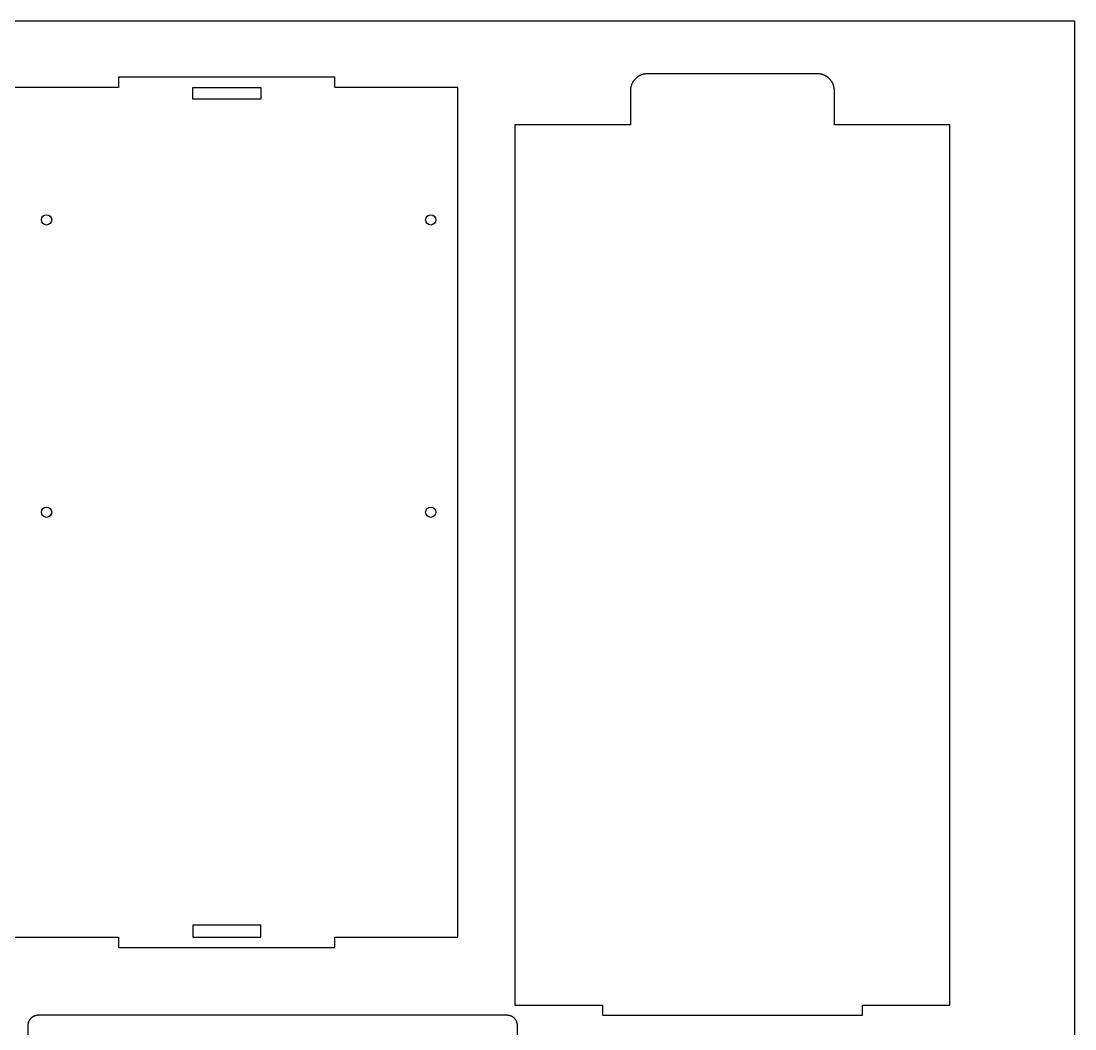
# Model space of a CAD drawing. Extents: x 118 to 718, y 223 to 1123.
# Drawn here: x 408 to 718, y 826.5 to 1123 of the extents above; entities that cross this region are included whole.
import ezdxf

# ---------------------------------------------------------------- set-up
doc = ezdxf.new("R2010")
doc.units = 0
doc.layers.add('2D$MOD_SUP', color=7, linetype='CONTINUOUS')
doc.layers.add('DEFAULT', color=7, linetype='CONTINUOUS')

msp = doc.modelspace()

# ---------------------------------------------------------------- linework, layer by layer
at = {"layer": '2D$MOD_SUP'}
for p, q in [((589.62, 1106.75), (589.51, 1106.68)), ((589.73, 1106.82), (589.62, 1106.75)), ((589.84, 1106.88), (589.73, 1106.82)), ((589.95, 1106.94), (589.84, 1106.88)), ((590.07, 1107), (589.95, 1106.94)), ((590.18, 1107.05), (590.07, 1107)), ((590.29, 1107.1), (590.18, 1107.05)), ((590.41, 1107.15), (590.29, 1107.1)), ((590.53, 1107.19), (590.41, 1107.15)), ((590.64, 1107.23), (590.53, 1107.19)), ((590.76, 1107.27), (590.64, 1107.23)), ((590.87, 1107.31), (590.76, 1107.27)), ((590.99, 1107.34), (590.87, 1107.31)), ((591.11, 1107.37), (590.99, 1107.34)), ((591.22, 1107.39), (591.11, 1107.37)), ((591.34, 1107.42), (591.22, 1107.39)), ((591.46, 1107.44), (591.34, 1107.42)), ((591.57, 1107.45), (591.46, 1107.44)), ((591.69, 1107.47), (591.57, 1107.45)), ((591.8, 1107.48), (591.69, 1107.47)), ((591.91, 1107.49), (591.8, 1107.48)), ((592.03, 1107.5), (591.91, 1107.49)), ((592.14, 1107.5), (592.03, 1107.5)), ((592.25, 1107.5), (592.14, 1107.5)), ((642.25, 1107.5), (592.25, 1107.5)), ((642.36, 1107.5), (642.25, 1107.5)), ((642.47, 1107.5), (642.36, 1107.5)), ((642.59, 1107.49), (642.47, 1107.5)), ((642.7, 1107.48), (642.59, 1107.49)), ((642.81, 1107.47), (642.7, 1107.48)), ((642.93, 1107.45), (642.81, 1107.47)), ((643.04, 1107.44), (642.93, 1107.45)), ((643.16, 1107.42), (643.04, 1107.44)), ((643.28, 1107.39), (643.16, 1107.42)), ((643.39, 1107.37), (643.28, 1107.39)), ((643.51, 1107.34), (643.39, 1107.37)), ((643.63, 1107.31), (643.51, 1107.34)), ((643.74, 1107.27), (643.63, 1107.31)), ((643.86, 1107.23), (643.74, 1107.27)), ((643.98, 1107.19), (643.86, 1107.23)), ((644.09, 1107.15), (643.98, 1107.19)), ((644.21, 1107.1), (644.09, 1107.15)), ((644.32, 1107.05), (644.21, 1107.1)), ((644.43, 1107), (644.32, 1107.05)), ((644.55, 1106.94), (644.43, 1107)), ((644.66, 1106.88), (644.55, 1106.94)), ((644.77, 1106.82), (644.66, 1106.88)), ((644.88, 1106.75), (644.77, 1106.82)), ((644.99, 1106.68), (644.88, 1106.75)), ((500.3, 1106.5), (436.7, 1106.5)), ((436.7, 1106.5), (436.7, 1103.5)), ((500.3, 1103.5), (500.3, 1106.5)), ((587.38, 1103.64), (587.36, 1103.53)), ((587.41, 1103.76), (587.38, 1103.64)), ((587.44, 1103.88), (587.41, 1103.76)), ((587.48, 1103.99), (587.44, 1103.88)), ((587.52, 1104.11), (587.48, 1103.99)), ((587.56, 1104.22), (587.52, 1104.11)), ((587.6, 1104.34), (587.56, 1104.22)), ((587.65, 1104.46), (587.6, 1104.34)), ((587.7, 1104.57), (587.65, 1104.46)), ((587.75, 1104.68), (587.7, 1104.57)), ((587.81, 1104.8), (587.75, 1104.68)), ((587.87, 1104.91), (587.81, 1104.8)), ((587.93, 1105.02), (587.87, 1104.91)), ((588, 1105.13), (587.93, 1105.02)), ((588.07, 1105.24), (588, 1105.13)), ((588.14, 1105.34), (588.07, 1105.24)), ((588.21, 1105.45), (588.14, 1105.34)), ((588.29, 1105.55), (588.21, 1105.45)), ((588.37, 1105.65), (588.29, 1105.55)), ((588.45, 1105.75), (588.37, 1105.65)), ((588.54, 1105.85), (588.45, 1105.75)), ((588.62, 1105.94), (588.54, 1105.85)), ((588.71, 1106.04), (588.62, 1105.94)), ((588.81, 1106.13), (588.71, 1106.04)), ((588.9, 1106.21), (588.81, 1106.13)), ((589, 1106.3), (588.9, 1106.21)), ((589.1, 1106.38), (589, 1106.3)), ((589.2, 1106.46), (589.1, 1106.38)), ((589.3, 1106.54), (589.2, 1106.46)), ((589.41, 1106.61), (589.3, 1106.54)), ((589.51, 1106.68), (589.41, 1106.61)), ((645.09, 1106.61), (644.99, 1106.68)), ((645.2, 1106.54), (645.09, 1106.61)), ((645.3, 1106.46), (645.2, 1106.54)), ((645.4, 1106.38), (645.3, 1106.46)), ((645.5, 1106.3), (645.4, 1106.38)), ((645.6, 1106.21), (645.5, 1106.3)), ((645.69, 1106.13), (645.6, 1106.21)), ((645.79, 1106.04), (645.69, 1106.13)), ((645.88, 1105.94), (645.79, 1106.04)), ((645.96, 1105.85), (645.88, 1105.94)), ((646.05, 1105.75), (645.96, 1105.85)), ((646.13, 1105.65), (646.05, 1105.75)), ((646.21, 1105.55), (646.13, 1105.65)), ((646.29, 1105.45), (646.21, 1105.55)), ((646.36, 1105.34), (646.29, 1105.45)), ((646.44, 1105.24), (646.36, 1105.34)), ((646.5, 1105.13), (646.44, 1105.24)), ((646.57, 1105.02), (646.5, 1105.13)), ((646.63, 1104.91), (646.57, 1105.02)), ((646.69, 1104.8), (646.63, 1104.91)), ((646.75, 1104.68), (646.69, 1104.8)), ((646.8, 1104.57), (646.75, 1104.68)), ((646.85, 1104.46), (646.8, 1104.57)), ((646.9, 1104.34), (646.85, 1104.46)), ((646.94, 1104.22), (646.9, 1104.34)), ((646.98, 1104.11), (646.94, 1104.22)), ((647.02, 1103.99), (646.98, 1104.11)), ((647.06, 1103.88), (647.02, 1103.99)), ((647.09, 1103.76), (647.06, 1103.88)), ((647.12, 1103.64), (647.09, 1103.76)), ((647.14, 1103.53), (647.12, 1103.64)), ((436.7, 1103.5), (404, 1103.5)), ((458.5, 1100), (458.5, 1103.5)), ((458.5, 1103.5), (478.5, 1103.5)), ((478.5, 1103.5), (478.5, 1100)), ((536.5, 1103.5), (500.3, 1103.5)), ((536.5, 853.5), (536.5, 1103.5)), ((587.26, 1102.72), (587.25, 1102.61)), ((587.25, 1102.61), (587.25, 1102.5)), ((587.25, 1102.5), (587.25, 1092.5)), ((587.27, 1102.95), (587.26, 1102.84)), ((587.26, 1102.84), (587.26, 1102.72)), ((587.28, 1103.06), (587.27, 1102.95)), ((587.3, 1103.18), (587.28, 1103.06)), ((587.31, 1103.29), (587.3, 1103.18)), ((587.33, 1103.41), (587.31, 1103.29)), ((587.36, 1103.53), (587.33, 1103.41)), ((647.17, 1103.41), (647.14, 1103.53)), ((647.19, 1103.29), (647.17, 1103.41)), ((647.2, 1103.18), (647.19, 1103.29)), ((647.22, 1103.06), (647.2, 1103.18)), ((647.23, 1102.95), (647.22, 1103.06)), ((647.24, 1102.84), (647.23, 1102.95)), ((647.25, 1102.72), (647.24, 1102.84)), ((647.25, 1102.61), (647.25, 1102.72)), ((647.25, 1102.5), (647.25, 1102.61)), ((647.25, 1092.5), (647.25, 1102.5)), ((478.5, 1100), (458.5, 1100)), ((587.25, 1092.5), (553.25, 1092.5)), ((553.25, 1092.5), (553.25, 833.5)), ((681.25, 1092.5), (647.25, 1092.5)), ((681.25, 833.5), (681.25, 1092.5)), ((478.5, 857), (458.5, 857)), ((458.5, 857), (458.5, 853.5)), ((478.5, 853.5), (478.5, 857)), ((404, 853.5), (436.7, 853.5)), ((436.7, 853.5), (436.7, 850.5)), ((458.5, 853.5), (478.5, 853.5)), ((500.3, 850.5), (500.3, 853.5)), ((500.3, 853.5), (536.5, 853.5)), ((436.7, 850.5), (500.3, 850.5)), ((553.25, 833.5), (567.25, 833.5)), ((567.25, 833.5), (579, 833.5)), ((579, 833.5), (579, 830.5)), ((655.5, 830.5), (655.5, 833.5)), ((655.5, 833.5), (667.25, 833.5)), ((667.25, 833.5), (681.25, 833.5)), ((410.01, 827.7), (410, 827.63)), ((410.02, 827.84), (410.01, 827.77)), ((410.01, 827.77), (410.01, 827.7)), ((410.03, 827.91), (410.02, 827.84)), ((410.04, 827.98), (410.03, 827.91)), ((410.05, 828.05), (410.04, 827.98)), ((410.06, 828.12), (410.05, 828.05)), ((410.08, 828.19), (410.06, 828.12)), ((410.1, 828.26), (410.08, 828.19)), ((410.12, 828.33), (410.1, 828.26)), ((410.14, 828.4), (410.12, 828.33)), ((410.16, 828.47), (410.14, 828.4)), ((410.18, 828.53), (410.16, 828.47)), ((410.21, 828.6), (410.18, 828.53)), ((410.24, 828.67), (410.21, 828.6)), ((410.27, 828.74), (410.24, 828.67)), ((410.3, 828.81), (410.27, 828.74)), ((410.34, 828.88), (410.3, 828.81)), ((410.37, 828.94), (410.34, 828.88)), ((410.41, 829.01), (410.37, 828.94)), ((410.45, 829.08), (410.41, 829.01)), ((410.49, 829.14), (410.45, 829.08)), ((410.53, 829.21), (410.49, 829.14)), ((410.58, 829.27), (410.53, 829.21)), ((410.62, 829.33), (410.58, 829.27)), ((410.67, 829.39), (410.62, 829.33)), ((410.72, 829.45), (410.67, 829.39)), ((410.77, 829.51), (410.72, 829.45)), ((410.82, 829.57), (410.77, 829.51)), ((410.88, 829.62), (410.82, 829.57)), ((410.93, 829.68), (410.88, 829.62)), ((410.99, 829.73), (410.93, 829.68)), ((411.05, 829.78), (410.99, 829.73)), ((411.11, 829.83), (411.05, 829.78)), ((411.17, 829.88), (411.11, 829.83)), ((411.23, 829.92), (411.17, 829.88)), ((411.29, 829.97), (411.23, 829.92)), ((411.36, 830.01), (411.29, 829.97)), ((411.42, 830.05), (411.36, 830.01)), ((411.49, 830.09), (411.42, 830.05)), ((411.56, 830.13), (411.49, 830.09)), ((411.62, 830.16), (411.56, 830.13)), ((411.69, 830.2), (411.62, 830.16)), ((411.76, 830.23), (411.69, 830.2)), ((411.83, 830.26), (411.76, 830.23)), ((411.9, 830.29), (411.83, 830.26)), ((411.97, 830.32), (411.9, 830.29)), ((412.03, 830.34), (411.97, 830.32)), ((412.1, 830.36), (412.03, 830.34)), ((412.17, 830.38), (412.1, 830.36)), ((412.24, 830.4), (412.17, 830.38)), ((412.31, 830.42), (412.24, 830.4)), ((412.38, 830.44), (412.31, 830.42)), ((412.45, 830.45), (412.38, 830.44)), ((412.52, 830.46), (412.45, 830.45)), ((412.59, 830.47), (412.52, 830.46)), ((412.66, 830.48), (412.59, 830.47)), ((412.73, 830.49), (412.66, 830.48)), ((412.8, 830.49), (412.73, 830.49)), ((412.87, 830.5), (412.8, 830.49)), ((412.93, 830.5), (412.87, 830.5)), ((413, 830.5), (412.93, 830.5)), ((551, 830.5), (413, 830.5)), ((551.07, 830.5), (551, 830.5)), ((551.13, 830.5), (551.07, 830.5)), ((551.2, 830.49), (551.13, 830.5)), ((551.27, 830.49), (551.2, 830.49)), ((551.34, 830.48), (551.27, 830.49)), ((551.41, 830.47), (551.34, 830.48)), ((551.48, 830.46), (551.41, 830.47)), ((551.55, 830.45), (551.48, 830.46)), ((551.62, 830.44), (551.55, 830.45)), ((551.69, 830.42), (551.62, 830.44)), ((551.76, 830.4), (551.69, 830.42)), ((551.83, 830.38), (551.76, 830.4)), ((551.9, 830.36), (551.83, 830.38)), ((551.97, 830.34), (551.9, 830.36)), ((552.03, 830.32), (551.97, 830.34)), ((552.1, 830.29), (552.03, 830.32)), ((552.17, 830.26), (552.1, 830.29)), ((552.24, 830.23), (552.17, 830.26)), ((552.31, 830.2), (552.24, 830.23)), ((552.38, 830.16), (552.31, 830.2)), ((552.44, 830.13), (552.38, 830.16)), ((552.51, 830.09), (552.44, 830.13)), ((552.58, 830.05), (552.51, 830.09)), ((552.64, 830.01), (552.58, 830.05)), ((552.71, 829.97), (552.64, 830.01)), ((552.77, 829.92), (552.71, 829.97)), ((552.83, 829.88), (552.77, 829.92)), ((552.89, 829.83), (552.83, 829.88)), ((552.95, 829.78), (552.89, 829.83)), ((553.01, 829.73), (552.95, 829.78)), ((553.07, 829.68), (553.01, 829.73)), ((553.12, 829.62), (553.07, 829.68)), ((553.18, 829.57), (553.12, 829.62)), ((553.23, 829.51), (553.18, 829.57)), ((553.28, 829.45), (553.23, 829.51)), ((553.33, 829.39), (553.28, 829.45)), ((553.38, 829.33), (553.33, 829.39)), ((553.42, 829.27), (553.38, 829.33)), ((553.47, 829.21), (553.42, 829.27)), ((553.51, 829.14), (553.47, 829.21)), ((553.55, 829.08), (553.51, 829.14)), ((553.59, 829.01), (553.55, 829.08)), ((553.63, 828.94), (553.59, 829.01)), ((553.66, 828.88), (553.63, 828.94)), ((553.7, 828.81), (553.66, 828.88)), ((553.73, 828.74), (553.7, 828.81)), ((553.76, 828.67), (553.73, 828.74)), ((553.79, 828.6), (553.76, 828.67)), ((553.82, 828.53), (553.79, 828.6)), ((553.84, 828.47), (553.82, 828.53)), ((553.86, 828.4), (553.84, 828.47)), ((553.88, 828.33), (553.86, 828.4)), ((553.9, 828.26), (553.88, 828.33)), ((553.92, 828.19), (553.9, 828.26)), ((553.94, 828.12), (553.92, 828.19)), ((553.95, 828.05), (553.94, 828.12)), ((553.96, 827.98), (553.95, 828.05)), ((553.97, 827.91), (553.96, 827.98)), ((553.98, 827.84), (553.97, 827.91)), ((553.99, 827.77), (553.98, 827.84)), ((553.99, 827.7), (553.99, 827.77)), ((554, 827.63), (553.99, 827.7)), ((579, 830.5), (655.5, 830.5)), ((410, 827.63), (410, 827.57)), ((410, 827.57), (410, 827.5)), ((410, 827.5), (410, 690)), ((554, 827.57), (554, 827.63)), ((554, 827.5), (554, 827.57)), ((554, 690), (554, 827.5))]:
    msp.add_line(p, q, dxfattribs=at)
for centre in [(415.5, 1064.5), (528.5, 1064.5), (415.5, 978.5), (528.5, 978.5)]:
    msp.add_circle(centre, 1.5, dxfattribs=at)
at = {"layer": 'DEFAULT'}
for p, q in [((718, 1123), (118, 1123)), ((718, 223), (718, 1123))]:
    msp.add_line(p, q, dxfattribs=at)

doc.saveas('drawing.dxf')
